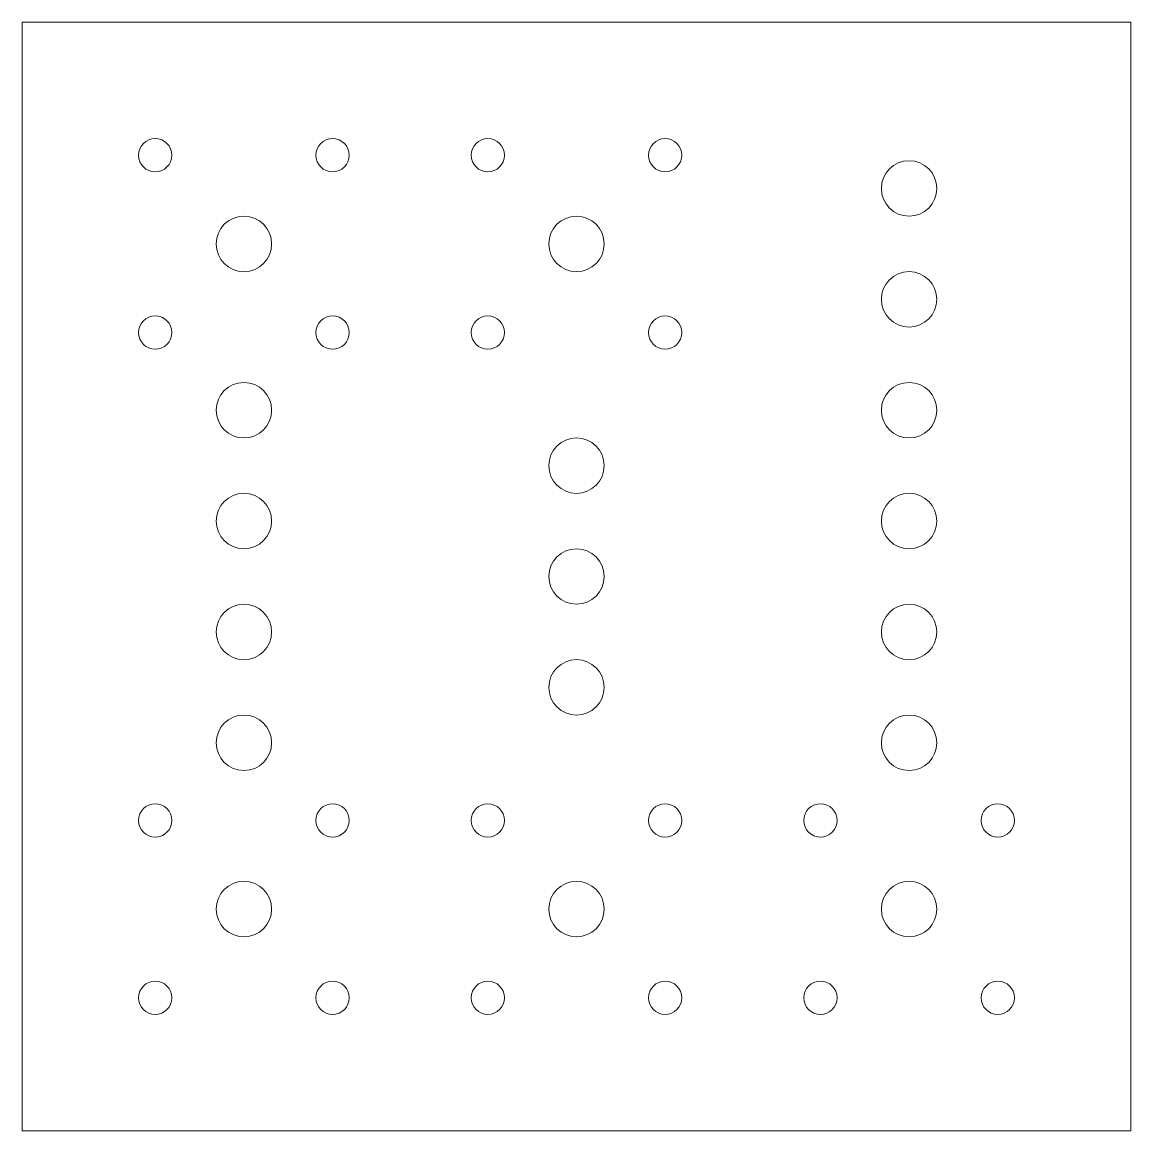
# Model space of a CAD drawing. Header units: millimetres. Extents: x 0 to 100, y 0 to 100.
import ezdxf

# ---------------------------------------------------------------- set-up
doc = ezdxf.new("R2010")
doc.units = ezdxf.units.MM
doc.layers.get('0').update_dxf_attribs({"lineweight": 0, "true_color": 0xffffff})
doc.layers.add('Border', color=3, linetype='Continuous', lineweight=0, true_color=0x00ff00)

# ---------------------------------------------------------------- blocks, each defined once
blk = doc.blocks.new('Border')
for p, q in [((50, 50), (-50, 50)), ((-50, 50), (-50, -50)), ((50, -50), (50, 50)), ((-50, -50), (50, -50))]:
    blk.add_line(p, q)
blk = doc.blocks.new('SmallServo')
for centre, radius in [((-8, 8), 1.5), ((8, 8), 1.5), ((0, 0), 2.5), ((-8, -8), 1.5), ((8, -8), 1.5)]:
    blk.add_circle(centre, radius)

msp = doc.modelspace()

# ---------------------------------------------------------------- linework, layer by layer
for centre in [(80, 85), (80, 75), (20, 65), (80, 65), (50, 60), (20, 55), (80, 55), (50, 50), (20, 45), (80, 45), (50, 40), (20, 35), (80, 35)]:
    msp.add_circle(centre, 2.5)

# ---------------------------------------------------------------- block references
at = {"layer": 'Border'}
for name, p in [('Border', (50, 50)), ('SmallServo', (20, 80)), ('SmallServo', (50, 80)), ('SmallServo', (20, 20)), ('SmallServo', (50, 20)), ('SmallServo', (80, 20))]:
    msp.add_blockref(name, p, dxfattribs=at)

doc.saveas('drawing.dxf')
